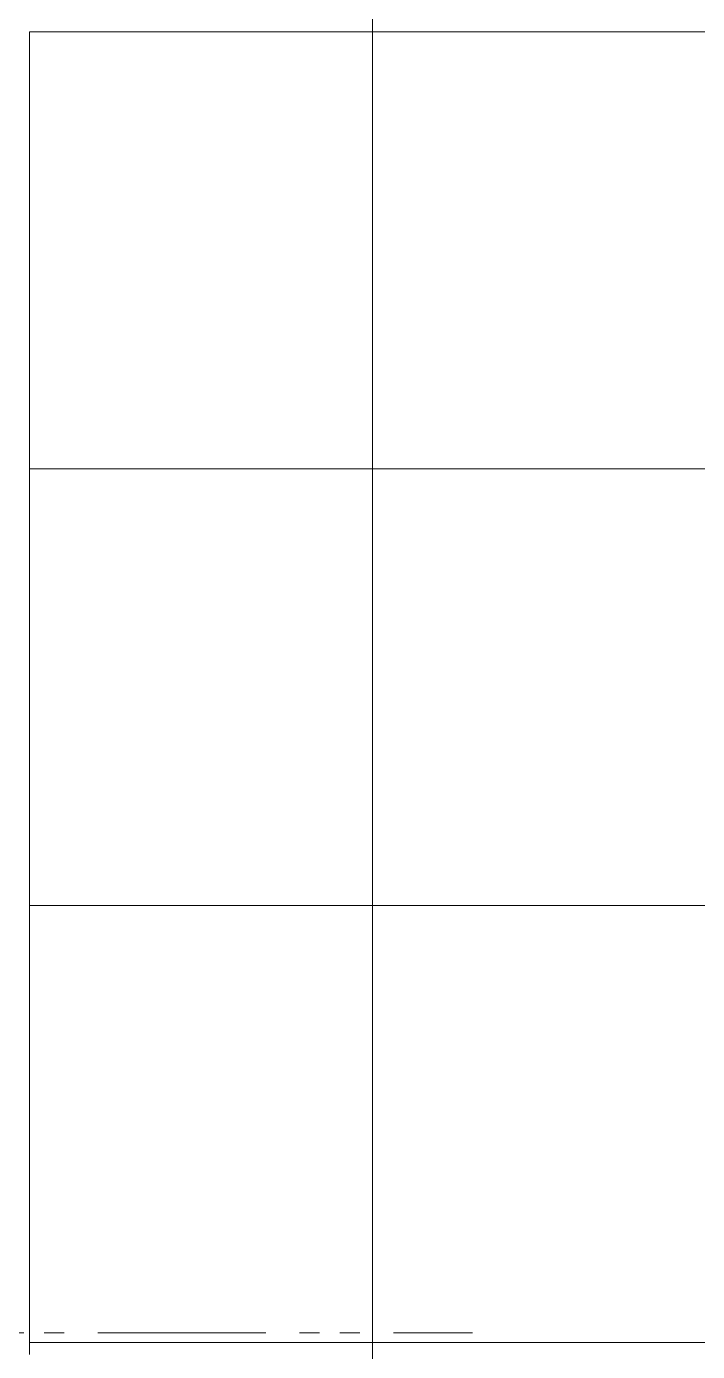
# Model space of a CAD drawing. Units: millimetres at full size. Extents: x -22551 to 92397, y -19340 to 14894.
# Drawn here: x 84735 to 86133, y -4524 to -1764 of the extents above; entities that cross this region are included whole.
import ezdxf

# ---------------------------------------------------------------- set-up
doc = ezdxf.new("R2010")
doc.units = ezdxf.units.MM
doc.header["$LTSCALE"] = 70
doc.linetypes.add('DOUBLE_CHAIN1', pattern=[8.8, 5, -1, 0.6, -0.6, 0.6, -1])
for name, color, linetype, lineweight in [('2-2_間仕切り芯', 7, 'DOUBLE_CHAIN1', 15), ('2-3_間仕切り', 7, 'Continuous', 15), ('4-4_ジプトーン・ケイカル', 7, 'Continuous', 15)]:
    doc.layers.add(name, color=color, linetype=linetype, lineweight=lineweight)

msp = doc.modelspace()

# ---------------------------------------------------------------- linework, layer by layer
at = {"layer": '2-2_間仕切り芯'}
msp.add_line((55315.89, -4485.23), (85664.54, -4485.23), dxfattribs=at)
at = {"layer": '2-3_間仕切り'}
msp.add_line((84741.52, -1775.23), (84741.52, -4530.23), dxfattribs=at)
at = {"layer": '4-4_ジプトーン・ケイカル'}
for p, q in [((85456.52, 1444.77), (85456.52, -6325.23)), ((86876.52, -1775.23), (84741.52, -1775.23)), ((87026.52, -2685.23), (84741.52, -2685.23)), ((87176.52, -3595.23), (84741.52, -3595.23)), ((87176.52, -4505.23), (84741.52, -4505.23))]:
    msp.add_line(p, q, dxfattribs=at)

doc.saveas('drawing.dxf')
